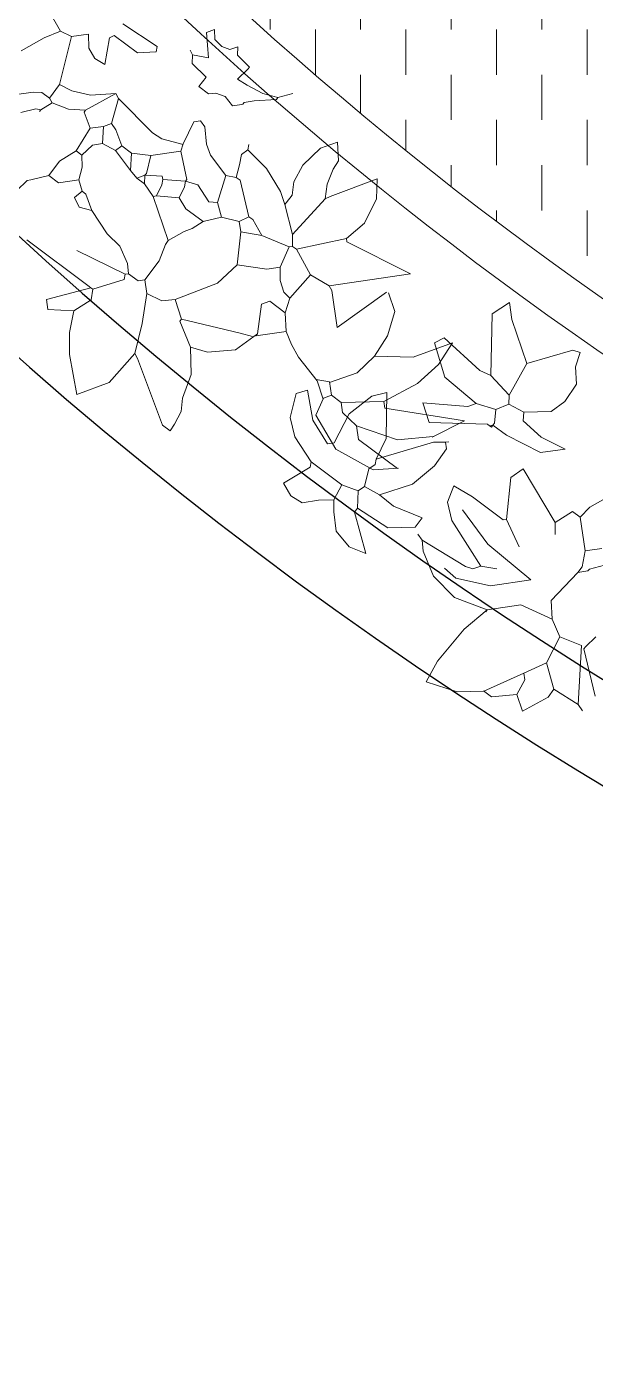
# Model space of a CAD drawing. Header units: millimetres. Extents: x 2667 to 2848, y -1 to 1765.
# Drawn here: x 2717.511 to 2718.139, y 1695.558 to 1697.031 of the extents above; entities that cross this region are included whole.
import ezdxf

# ---------------------------------------------------------------- set-up
doc = ezdxf.new("R2010")
doc.units = ezdxf.units.MM
for name, color, linetype, lineweight in [('ACQUA', 151, 'Continuous', 20), ('VERDE_giardino', 74, 'Continuous', 9), ('VETRATE', 171, 'Continuous', 9)]:
    doc.layers.add(name, color=color, linetype=linetype, lineweight=lineweight)
doc.layers.add('PROIEZIONI', color=145, linetype='Continuous')

msp = doc.modelspace()

# ---------------------------------------------------------------- hatches: boundary and pattern name
at = {"layer": 'ACQUA'}
h = msp.add_hatch(dxfattribs=at)
h.set_pattern_fill('DASH', color=256, scale=0.4, angle=90, style=0)
h.set_pattern_definition([(90, (2925.52994, 1814.877885), (-0.05, 0.05), [0.05, -0.05])])
h.paths.add_polyline_path([(2716.4724, 1700.5077), (2716.7749, 1700.5077, -0.174446), (2717.9341, 1702.729), (2717.7308, 1702.9496, 0.17708)])
h.paths.add_polyline_path([(2716.4745, 1699.4916, 2.20923), (2720.441, 1704.0078), (2720.441, 1703.7078, -2.193796), (2716.7772, 1699.4916)])

# ---------------------------------------------------------------- linework, layer by layer
at = {"layer": 'PROIEZIONI'}
for radius, end in [(3.7, 90), (4.45, 308.0722), (4.35, 309.1114)]:
    msp.add_arc((2720.441, 1700.0078), radius, 132.6531, end, dxfattribs=at)
at = {"layer": 'VERDE_giardino'}
for p, q in [((2717.5486, 1697.0258), (2717.5358, 1697.0485)), ((2717.6175, 1697.0339), (2717.6553, 1697.0091)), ((2717.5305, 1697.0185), (2717.5053, 1697.0043)), ((2717.5486, 1697.0258), (2717.5305, 1697.0185)), ((2717.5477, 1696.9669), (2717.5608, 1697.02)), ((2717.5486, 1697.0258), (2717.5608, 1697.02)), ((2717.5608, 1697.02), (2717.5794, 1697.0227)), ((2717.5794, 1697.0227), (2717.5798, 1697.0073)), ((2717.5975, 1696.9893), (2717.6027, 1697.0185)), ((2717.6027, 1697.0185), (2717.608, 1697.0212)), ((2717.608, 1697.0212), (2717.6335, 1697.0021)), ((2717.7098, 1697.0246), (2717.7188, 1697.0279)), ((2717.712, 1696.9965), (2717.7098, 1697.0246)), ((2717.7191, 1697.0169), (2717.7188, 1697.0279)), ((2717.5798, 1697.0073), (2717.5865, 1696.9959)), ((2717.6542, 1697.0033), (2717.6553, 1697.0091)), ((2717.6919, 1697.005), (2717.6945, 1696.9997)), ((2717.7266, 1697.0089), (2717.7191, 1697.0169)), ((2717.7356, 1697.0057), (2717.7266, 1697.0089)), ((2717.7444, 1697.0088), (2717.7356, 1697.0057)), ((2717.7439, 1696.9993), (2717.7444, 1697.0088)), ((2717.5865, 1696.9959), (2717.5975, 1696.9893)), ((2717.6335, 1697.0021), (2717.6542, 1697.0033)), ((2717.694, 1696.9901), (2717.6945, 1696.9997)), ((2717.7095, 1696.9753), (2717.694, 1696.9901)), ((2717.6945, 1696.9997), (2717.712, 1696.9965)), ((2717.7572, 1696.9861), (2717.7439, 1696.9993)), ((2717.7015, 1696.9647), (2717.7095, 1696.9753)), ((2717.7439, 1696.9728), (2717.7556, 1696.9839)), ((2717.7556, 1696.9839), (2717.7572, 1696.9861)), ((2717.5366, 1696.952), (2717.5477, 1696.9669)), ((2717.5611, 1696.9601), (2717.5477, 1696.9669)), ((2717.5819, 1696.9554), (2717.5611, 1696.9601)), ((2717.7122, 1696.9568), (2717.7015, 1696.9647)), ((2717.7549, 1696.9665), (2717.7439, 1696.9728)), ((2717.7722, 1696.9571), (2717.7549, 1696.9665)), ((2717.5, 1696.9561), (2717.5186, 1696.9588)), ((2717.5186, 1696.9588), (2717.5281, 1696.9583)), ((2717.5271, 1696.9392), (2717.5393, 1696.9467)), ((2717.5281, 1696.9583), (2717.5366, 1696.952)), ((2717.5393, 1696.9467), (2717.5366, 1696.952)), ((2717.5393, 1696.9467), (2717.5573, 1696.9399)), ((2717.5764, 1696.9389), (2717.6098, 1696.957)), ((2717.6098, 1696.957), (2717.5819, 1696.9554)), ((2717.6051, 1696.9241), (2717.6125, 1696.9517)), ((2717.6125, 1696.9517), (2717.6098, 1696.957)), ((2717.6125, 1696.9517), (2717.6502, 1696.9136)), ((2717.72, 1696.9576), (2717.7122, 1696.9568)), ((2717.7304, 1696.954), (2717.72, 1696.9576)), ((2717.7387, 1696.9436), (2717.7304, 1696.954)), ((2717.7461, 1696.9447), (2717.7499, 1696.9452)), ((2717.7499, 1696.9452), (2717.7514, 1696.9473)), ((2717.7514, 1696.9473), (2717.7626, 1696.9489)), ((2717.7626, 1696.9489), (2717.787, 1696.9506)), ((2717.7886, 1696.9527), (2717.7722, 1696.9571)), ((2717.787, 1696.9506), (2717.7886, 1696.9527)), ((2717.7886, 1696.9527), (2717.805, 1696.957)), ((2717.5048, 1696.936), (2717.5213, 1696.9403)), ((2717.5213, 1696.9403), (2717.5271, 1696.9392)), ((2717.5255, 1696.9371), (2717.5271, 1696.9392)), ((2717.5573, 1696.9399), (2717.5764, 1696.9389)), ((2717.5748, 1696.9367), (2717.5764, 1696.9389)), ((2717.5813, 1696.9187), (2717.5748, 1696.9367)), ((2717.7461, 1696.9447), (2717.7387, 1696.9436)), ((2717.566, 1696.8937), (2717.5813, 1696.9187)), ((2717.5813, 1696.9187), (2717.5961, 1696.9209)), ((2717.5951, 1696.9018), (2717.5961, 1696.9209)), ((2717.5961, 1696.9209), (2717.6051, 1696.9241)), ((2717.6099, 1696.9172), (2717.6051, 1696.9241)), ((2717.6163, 1696.8992), (2717.6099, 1696.9172)), ((2717.6842, 1696.9015), (2717.6958, 1696.9259)), ((2717.6958, 1696.9259), (2717.7032, 1696.927)), ((2717.7032, 1696.927), (2717.708, 1696.9202)), ((2717.708, 1696.9202), (2717.7097, 1696.9013)), ((2717.584, 1696.9002), (2717.5951, 1696.9018)), ((2717.5951, 1696.9018), (2717.6094, 1696.8944)), ((2717.6502, 1696.9136), (2717.6605, 1696.9072)), ((2717.6605, 1696.9072), (2717.684, 1696.9009)), ((2717.6816, 1696.8936), (2717.6842, 1696.9015)), ((2717.7097, 1696.9013), (2717.7142, 1696.8891)), ((2717.7553, 1696.8948), (2717.7564, 1696.9007)), ((2717.8545, 1696.9036), (2717.8357, 1696.8968)), ((2717.8545, 1696.9036), (2717.8556, 1696.8829)), ((2717.5477, 1696.8826), (2717.566, 1696.8937)), ((2717.5723, 1696.889), (2717.566, 1696.8937)), ((2717.5723, 1696.889), (2717.584, 1696.9002)), ((2717.5724, 1696.8757), (2717.5723, 1696.889)), ((2717.6094, 1696.8944), (2717.6163, 1696.8992)), ((2717.626, 1696.8722), (2717.6094, 1696.8944)), ((2717.627, 1696.8913), (2717.6163, 1696.8992)), ((2717.626, 1696.8722), (2717.627, 1696.8913)), ((2717.627, 1696.8913), (2717.6482, 1696.8887)), ((2717.6435, 1696.869), (2717.6482, 1696.8887)), ((2717.6482, 1696.8887), (2717.6816, 1696.8936)), ((2717.688, 1696.8623), (2717.6816, 1696.8936)), ((2717.7142, 1696.8891), (2717.731, 1696.8666)), ((2717.7463, 1696.8784), (2717.7484, 1696.89)), ((2717.7484, 1696.89), (2717.7553, 1696.8948)), ((2717.7761, 1696.8743), (2717.7553, 1696.8948)), ((2717.7574, 1696.8932), (2717.7553, 1696.8948)), ((2717.8357, 1696.8968), (2717.8162, 1696.8782)), ((2717.5358, 1696.8666), (2717.5477, 1696.8826)), ((2717.5687, 1696.8619), (2717.5724, 1696.8757)), ((2717.6329, 1696.8637), (2717.626, 1696.8722)), ((2717.7427, 1696.8646), (2717.7463, 1696.8784)), ((2717.7917, 1696.8491), (2717.7761, 1696.8743)), ((2717.8162, 1696.8782), (2717.8063, 1696.8595)), ((2717.8429, 1696.8571), (2717.8495, 1696.8735)), ((2717.8495, 1696.8735), (2717.8556, 1696.8829)), ((2717.5003, 1696.8501), (2717.512, 1696.8612)), ((2717.512, 1696.8612), (2717.5157, 1696.8618)), ((2717.5157, 1696.8618), (2717.5358, 1696.8666)), ((2717.5358, 1696.8666), (2717.5464, 1696.8587)), ((2717.5464, 1696.8587), (2717.5687, 1696.8619)), ((2717.5725, 1696.8492), (2717.5687, 1696.8619)), ((2717.6329, 1696.8637), (2717.6419, 1696.8669)), ((2717.6414, 1696.8574), (2717.6329, 1696.8637)), ((2717.6414, 1696.8574), (2717.6419, 1696.8669)), ((2717.651, 1696.8436), (2717.6414, 1696.8574)), ((2717.6419, 1696.8669), (2717.6435, 1696.869)), ((2717.6419, 1696.8669), (2717.661, 1696.8659)), ((2717.6547, 1696.8441), (2717.6605, 1696.8564)), ((2717.6605, 1696.8564), (2717.6615, 1696.8622)), ((2717.661, 1696.8659), (2717.6615, 1696.8622)), ((2717.6615, 1696.8622), (2717.6865, 1696.8602)), ((2717.6854, 1696.8543), (2717.6865, 1696.8602)), ((2717.6865, 1696.8602), (2717.688, 1696.8623)), ((2717.6865, 1696.8602), (2717.7003, 1696.8565)), ((2717.7003, 1696.8565), (2717.7125, 1696.8374)), ((2717.7221, 1696.8369), (2717.731, 1696.8666)), ((2717.731, 1696.8666), (2717.7427, 1696.8646)), ((2717.7469, 1696.8614), (2717.7427, 1696.8646)), ((2717.7566, 1696.8211), (2717.7469, 1696.8614)), ((2717.8063, 1696.8595), (2717.8043, 1696.8451)), ((2717.8409, 1696.841), (2717.8429, 1696.8571)), ((2717.8462, 1696.8436), (2717.8984, 1696.8631)), ((2717.8984, 1696.8631), (2717.8974, 1696.8407)), ((2717.564, 1696.8423), (2717.5725, 1696.8492)), ((2717.5693, 1696.8317), (2717.564, 1696.8423)), ((2717.5767, 1696.846), (2717.5725, 1696.8492)), ((2717.5831, 1696.828), (2717.5767, 1696.846)), ((2717.651, 1696.8436), (2717.6547, 1696.8441)), ((2717.6676, 1696.7949), (2717.651, 1696.8436)), ((2717.6547, 1696.8441), (2717.6796, 1696.8421)), ((2717.6796, 1696.8421), (2717.6854, 1696.8543)), ((2717.6871, 1696.8299), (2717.6796, 1696.8421)), ((2717.7963, 1696.8345), (2717.7917, 1696.8491)), ((2717.8043, 1696.8451), (2717.7979, 1696.8366)), ((2717.8409, 1696.841), (2717.8462, 1696.8436)), ((2717.5831, 1696.828), (2717.5693, 1696.8317)), ((2717.6002, 1696.8021), (2717.5831, 1696.828)), ((2717.7062, 1696.8157), (2717.6871, 1696.8299)), ((2717.7125, 1696.8374), (2717.7221, 1696.8369)), ((2717.7264, 1696.8205), (2717.7221, 1696.8369)), ((2717.7963, 1696.8345), (2717.7979, 1696.8366)), ((2717.8049, 1696.8016), (2717.7963, 1696.8345)), ((2717.8049, 1696.8016), (2717.8409, 1696.841)), ((2717.8974, 1696.8407), (2717.8842, 1696.8139)), ((2717.694, 1696.8082), (2717.7062, 1696.8157)), ((2717.7062, 1696.8157), (2717.7264, 1696.8205)), ((2717.7264, 1696.8205), (2717.746, 1696.8158)), ((2717.746, 1696.8158), (2717.7566, 1696.8211)), ((2717.7476, 1696.8046), (2717.746, 1696.8158)), ((2717.7608, 1696.8179), (2717.7566, 1696.8211)), ((2717.771, 1696.8005), (2717.7608, 1696.8179)), ((2717.8842, 1696.8139), (2717.8643, 1696.797)), ((2717.6002, 1696.8021), (2717.6142, 1696.7885)), ((2717.6676, 1696.7949), (2717.685, 1696.805)), ((2717.685, 1696.805), (2717.694, 1696.8082)), ((2717.7435, 1696.768), (2717.7476, 1696.8046)), ((2717.7476, 1696.8046), (2717.771, 1696.8005)), ((2717.771, 1696.8005), (2717.8012, 1696.7878)), ((2717.8049, 1696.7884), (2717.8049, 1696.8016)), ((2717.5113, 1696.7956), (2717.5802, 1696.7442)), ((2717.6199, 1696.7576), (2717.5668, 1696.784)), ((2717.6142, 1696.7885), (2717.6227, 1696.7694)), ((2717.6575, 1696.7726), (2717.6644, 1696.7906)), ((2717.6644, 1696.7906), (2717.6676, 1696.7949)), ((2717.7912, 1696.7655), (2717.8012, 1696.7878)), ((2717.8012, 1696.7878), (2717.8049, 1696.7884)), ((2717.8092, 1696.7852), (2717.8049, 1696.7884)), ((2717.8092, 1696.7852), (2717.8643, 1696.797)), ((2717.8247, 1696.7571), (2717.8092, 1696.7852)), ((2717.8649, 1696.7933), (2717.8643, 1696.797)), ((2717.935, 1696.7581), (2717.8649, 1696.7933)), ((2717.6227, 1696.7694), (2717.6236, 1696.7581)), ((2717.6417, 1696.7513), (2717.6575, 1696.7726)), ((2717.7218, 1696.7478), (2717.7435, 1696.768)), ((2717.7435, 1696.768), (2717.7764, 1696.7634)), ((2717.6189, 1696.7518), (2717.6199, 1696.7576)), ((2717.6199, 1696.7576), (2717.6236, 1696.7581)), ((2717.6236, 1696.7581), (2717.6343, 1696.7502)), ((2717.7764, 1696.7634), (2717.7912, 1696.7655)), ((2717.7912, 1696.7655), (2717.791, 1696.7506)), ((2717.8019, 1696.7311), (2717.8247, 1696.7571)), ((2717.8247, 1696.7571), (2717.8454, 1696.745)), ((2717.8454, 1696.745), (2717.935, 1696.7581)), ((2717.533, 1696.7298), (2717.5823, 1696.7426)), ((2717.5823, 1696.7426), (2717.5802, 1696.7442)), ((2717.5844, 1696.741), (2717.5823, 1696.7426)), ((2717.5824, 1696.7294), (2717.5844, 1696.741)), ((2717.5844, 1696.741), (2717.6189, 1696.7518)), ((2717.6343, 1696.7502), (2717.6417, 1696.7513)), ((2717.6439, 1696.7364), (2717.6417, 1696.7513)), ((2717.6752, 1696.7296), (2717.7218, 1696.7478)), ((2717.791, 1696.7506), (2717.7952, 1696.7379)), ((2717.8481, 1696.7397), (2717.8454, 1696.745)), ((2717.854, 1696.6989), (2717.8481, 1696.7397)), ((2717.5346, 1696.7186), (2717.533, 1696.7298)), ((2717.5633, 1696.7171), (2717.5824, 1696.7294)), ((2717.6439, 1696.7364), (2717.6388, 1696.7033)), ((2717.6606, 1696.7284), (2717.6439, 1696.7364)), ((2717.6752, 1696.7296), (2717.6606, 1696.7284)), ((2717.6821, 1696.7079), (2717.6752, 1696.7296)), ((2717.766, 1696.6917), (2717.7707, 1696.7246)), ((2717.7707, 1696.7246), (2717.7797, 1696.7278)), ((2717.7797, 1696.7278), (2717.7967, 1696.7151)), ((2717.7952, 1696.7379), (2717.8019, 1696.7311)), ((2717.7967, 1696.7151), (2717.8019, 1696.7311)), ((2717.9085, 1696.738), (2717.854, 1696.6989)), ((2717.9176, 1696.7167), (2717.9109, 1696.737)), ((2718.0252, 1696.7141), (2718.0443, 1696.7263)), ((2718.047, 1696.7078), (2718.0443, 1696.7263)), ((2717.5633, 1696.7171), (2717.5346, 1696.7186)), ((2717.5584, 1696.6932), (2717.5633, 1696.7171)), ((2717.7978, 1696.6945), (2717.7967, 1696.7151)), ((2717.9096, 1696.6897), (2717.9176, 1696.7167)), ((2718.0238, 1696.6457), (2718.0252, 1696.7141)), ((2717.6388, 1696.7033), (2717.6308, 1696.6701)), ((2717.6805, 1696.7058), (2717.6821, 1696.7079)), ((2717.6923, 1696.6772), (2717.6805, 1696.7058)), ((2717.6821, 1696.7079), (2717.7469, 1696.6927)), ((2717.7644, 1696.6896), (2717.7978, 1696.6945)), ((2717.7978, 1696.6945), (2717.8037, 1696.6802)), ((2718.0635, 1696.659), (2718.047, 1696.7078)), ((2717.5587, 1696.6691), (2717.5584, 1696.6932)), ((2717.766, 1696.6917), (2717.7417, 1696.6743)), ((2717.7469, 1696.6927), (2717.7607, 1696.6891)), ((2717.7644, 1696.6896), (2717.766, 1696.6917)), ((2717.8037, 1696.6802), (2717.8114, 1696.6663)), ((2717.8953, 1696.6673), (2717.9096, 1696.6897)), ((2717.9813, 1696.6819), (2717.938, 1696.666)), ((2717.9616, 1696.6821), (2717.9722, 1696.6874)), ((2717.9729, 1696.6439), (2717.9616, 1696.6821)), ((2717.9659, 1696.6579), (2717.9813, 1696.6819)), ((2717.9722, 1696.6874), (2718.0116, 1696.6515)), ((2717.5667, 1696.6249), (2717.5587, 1696.6691)), ((2717.6308, 1696.6701), (2717.6024, 1696.6381)), ((2717.6335, 1696.6648), (2717.6308, 1696.6701)), ((2717.6929, 1696.647), (2717.6923, 1696.6772)), ((2717.711, 1696.6718), (2717.6923, 1696.6772)), ((2717.7417, 1696.6743), (2717.711, 1696.6718)), ((2717.8114, 1696.6663), (2717.832, 1696.6401)), ((2717.8953, 1696.6673), (2717.876, 1696.6487)), ((2717.938, 1696.666), (2717.8953, 1696.6673)), ((2718.0635, 1696.659), (2718.1144, 1696.674)), ((2718.1144, 1696.674), (2718.1224, 1696.6714)), ((2718.1171, 1696.6555), (2718.1224, 1696.6714)), ((2717.6613, 1696.5912), (2717.6335, 1696.6648)), ((2717.9429, 1696.6369), (2717.9659, 1696.6579)), ((2718.0116, 1696.6515), (2718.0238, 1696.6457)), ((2718.044, 1696.624), (2718.0635, 1696.659)), ((2718.1183, 1696.6363), (2718.1171, 1696.6555)), ((2717.6024, 1696.6381), (2717.5667, 1696.6249)), ((2717.6834, 1696.6209), (2717.6929, 1696.647)), ((2717.8308, 1696.6416), (2717.8457, 1696.6389)), ((2717.832, 1696.6401), (2717.8387, 1696.6198)), ((2717.876, 1696.6487), (2717.8457, 1696.6382)), ((2717.8457, 1696.6389), (2717.8479, 1696.6241)), ((2717.9057, 1696.6173), (2717.9429, 1696.6369)), ((2718.0075, 1696.6148), (2717.9729, 1696.6439)), ((2718.044, 1696.624), (2718.0238, 1696.6457)), ((2718.1055, 1696.6171), (2718.1183, 1696.6363)), ((2717.6834, 1696.6209), (2717.6817, 1696.606)), ((2717.8087, 1696.6259), (2717.8022, 1696.5995)), ((2717.8214, 1696.6296), (2717.8087, 1696.6259)), ((2717.8274, 1696.5967), (2717.8214, 1696.6296)), ((2717.8305, 1696.6021), (2717.8389, 1696.6209)), ((2717.8389, 1696.6209), (2717.8479, 1696.6241)), ((2717.8585, 1696.6161), (2717.8479, 1696.6241)), ((2717.8925, 1696.6229), (2717.8674, 1696.6034)), ((2717.909, 1696.6272), (2717.8925, 1696.6229)), ((2717.908, 1696.5764), (2717.909, 1696.6272)), ((2718.0435, 1696.6144), (2718.044, 1696.624)), ((2717.6817, 1696.606), (2717.6746, 1696.5923)), ((2717.8585, 1696.6161), (2717.9057, 1696.6173)), ((2717.8601, 1696.605), (2717.8585, 1696.6161)), ((2717.9057, 1696.6173), (2717.9068, 1696.6099)), ((2717.9068, 1696.6099), (2717.9945, 1696.5957)), ((2717.9486, 1696.6157), (2717.9984, 1696.6116)), ((2717.9555, 1696.594), (2717.9486, 1696.6157)), ((2717.9984, 1696.6116), (2718.0075, 1696.6148)), ((2718.0075, 1696.6148), (2718.0292, 1696.6085)), ((2718.0277, 1696.5932), (2718.0292, 1696.6085)), ((2718.0292, 1696.6085), (2718.0435, 1696.6144)), ((2718.0435, 1696.6144), (2718.06, 1696.6055)), ((2718.06, 1696.6055), (2718.0902, 1696.6061)), ((2718.0902, 1696.6061), (2718.1055, 1696.6171)), ((2717.6698, 1696.5848), (2717.6613, 1696.5912)), ((2717.6746, 1696.5923), (2717.6698, 1696.5848)), ((2717.8022, 1696.5995), (2717.8075, 1696.5781)), ((2717.8434, 1696.5703), (2717.8274, 1696.5967)), ((2717.8305, 1696.6021), (2717.8527, 1696.5645)), ((2717.8674, 1696.6034), (2717.8508, 1696.5714)), ((2717.8755, 1696.5902), (2717.8601, 1696.605)), ((2717.9555, 1696.594), (2718.0202, 1696.5921)), ((2717.9588, 1696.5777), (2717.9945, 1696.5957)), ((2718.0224, 1696.5905), (2718.0202, 1696.5921)), ((2718.0261, 1696.591), (2718.0277, 1696.5932)), ((2718.0595, 1696.5959), (2718.06, 1696.6055)), ((2718.0792, 1696.5779), (2718.0595, 1696.5959)), ((2717.8075, 1696.5781), (2717.8254, 1696.5506)), ((2717.9208, 1696.5747), (2717.8755, 1696.5902)), ((2717.8777, 1696.5754), (2717.8755, 1696.5902)), ((2717.96, 1696.5785), (2717.9208, 1696.5747)), ((2718.0224, 1696.5905), (2718.0261, 1696.591)), ((2718.0245, 1696.5889), (2718.0224, 1696.5905)), ((2718.0245, 1696.5889), (2718.0261, 1696.591)), ((2718.0261, 1696.591), (2718.041, 1696.5799)), ((2718.0787, 1696.5608), (2718.041, 1696.5799)), ((2718.0792, 1696.5779), (2718.1058, 1696.5645)), ((2717.8434, 1696.5703), (2717.8508, 1696.5714)), ((2717.8527, 1696.5645), (2717.8937, 1696.5416)), ((2717.9206, 1696.5434), (2717.8777, 1696.5754)), ((2717.897, 1696.5535), (2717.908, 1696.5764)), ((2717.897, 1696.5535), (2717.9606, 1696.5722)), ((2717.9606, 1696.5722), (2717.9738, 1696.5723)), ((2717.9614, 1696.5461), (2717.9749, 1696.5648)), ((2717.9738, 1696.5723), (2717.9775, 1696.5728)), ((2717.9749, 1696.5648), (2717.9738, 1696.5723)), ((2718.1058, 1696.5645), (2718.0787, 1696.5608)), ((2717.8243, 1696.5448), (2717.8254, 1696.5506)), ((2717.8594, 1696.5252), (2717.8254, 1696.5506)), ((2717.889, 1696.5428), (2717.8959, 1696.5476)), ((2717.8959, 1696.5476), (2717.897, 1696.5535)), ((2717.7947, 1696.5272), (2717.8243, 1696.5448)), ((2717.8843, 1696.5232), (2717.889, 1696.5428)), ((2717.8937, 1696.5416), (2717.9218, 1696.5435)), ((2717.9372, 1696.5259), (2717.9614, 1696.5461)), ((2718.0412, 1696.4871), (2718.0459, 1696.5333)), ((2718.0596, 1696.5429), (2718.0459, 1696.5333)), ((2718.0948, 1696.4836), (2718.0596, 1696.5429)), ((2717.7947, 1696.5272), (2717.803, 1696.513)), ((2717.8504, 1696.5088), (2717.8594, 1696.5252)), ((2717.8594, 1696.5252), (2717.8774, 1696.5184)), ((2717.8764, 1696.4993), (2717.8774, 1696.5184)), ((2717.8774, 1696.5184), (2717.8843, 1696.5232)), ((2717.8843, 1696.5232), (2717.9008, 1696.5142)), ((2717.9008, 1696.5142), (2717.9372, 1696.5259)), ((2717.9828, 1696.5241), (2717.9759, 1696.506)), ((2718.0035, 1696.5119), (2717.9828, 1696.5241)), ((2717.803, 1696.513), (2717.8155, 1696.5053)), ((2717.8155, 1696.5053), (2717.8335, 1696.5082)), ((2717.8335, 1696.5082), (2717.8504, 1696.5088)), ((2717.8504, 1696.5088), (2717.8505, 1696.4955)), ((2717.9008, 1696.5142), (2717.9162, 1696.5018)), ((2717.9808, 1696.4859), (2717.9759, 1696.506)), ((2718.0375, 1696.4866), (2718.0035, 1696.5119)), ((2718.1583, 1696.5148), (2718.1331, 1696.5005)), ((2717.8505, 1696.4955), (2717.853, 1696.4741)), ((2717.8733, 1696.4951), (2717.8764, 1696.4993)), ((2717.8856, 1696.4495), (2717.8733, 1696.4951)), ((2717.8764, 1696.4993), (2717.9099, 1696.4777)), ((2717.9162, 1696.5018), (2717.9481, 1696.4889)), ((2717.9402, 1696.4783), (2717.9481, 1696.4889)), ((2717.9923, 1696.4976), (2718.0205, 1696.4597)), ((2718.0948, 1696.4836), (2718.1139, 1696.4958)), ((2718.1139, 1696.4958), (2718.1224, 1696.4895)), ((2718.1331, 1696.5005), (2718.1224, 1696.4895)), ((2718.1278, 1696.4524), (2718.1224, 1696.4895)), ((2717.853, 1696.4741), (2717.8675, 1696.4569)), ((2717.9099, 1696.4777), (2717.9402, 1696.4783)), ((2718.0005, 1696.4546), (2717.9808, 1696.4859)), ((2718.0412, 1696.4871), (2718.0375, 1696.4866)), ((2718.0412, 1696.4871), (2718.0551, 1696.4569)), ((2718.0948, 1696.4836), (2718.0949, 1696.4703)), ((2717.948, 1696.464), (2717.9432, 1696.4709)), ((2717.9491, 1696.4521), (2717.948, 1696.464)), ((2717.948, 1696.464), (2717.9958, 1696.435)), ((2718.0205, 1696.4597), (2718.0678, 1696.4202)), ((2717.8675, 1696.4569), (2717.8856, 1696.4495)), ((2717.9604, 1696.4245), (2717.9491, 1696.4521)), ((2718.0127, 1696.4356), (2718.0005, 1696.4546)), ((2718.1247, 1696.4348), (2718.1278, 1696.4524)), ((2718.1278, 1696.4524), (2718.1464, 1696.4551)), ((2717.985, 1696.422), (2717.9726, 1696.4333)), ((2717.9958, 1696.435), (2718.0037, 1696.4324)), ((2718.0037, 1696.4324), (2718.0127, 1696.4356)), ((2718.0127, 1696.4356), (2718.0303, 1696.4325)), ((2718.1199, 1696.4285), (2718.1247, 1696.4348)), ((2718.1199, 1696.4285), (2718.131, 1696.4301)), ((2718.131, 1696.4301), (2718.1326, 1696.4322)), ((2718.1326, 1696.4322), (2718.1491, 1696.4365)), ((2717.9837, 1696.401), (2717.9604, 1696.4245)), ((2718.0234, 1696.4138), (2717.985, 1696.422)), ((2718.0678, 1696.4202), (2718.0234, 1696.4138)), ((2718.1199, 1696.4285), (2718.0903, 1696.3976)), ((2717.9837, 1696.401), (2718.0198, 1696.3873)), ((2717.9942, 1696.3659), (2718.0198, 1696.3873)), ((2718.0198, 1696.3873), (2718.0182, 1696.3852)), ((2718.0198, 1696.3873), (2718.0569, 1696.3928)), ((2718.0569, 1696.3928), (2718.0914, 1696.3769)), ((2718.0914, 1696.3769), (2718.0903, 1696.3976)), ((2718.0914, 1696.3769), (2718.1, 1696.3573)), ((2717.9648, 1696.3306), (2717.9942, 1696.3659)), ((2718.0852, 1696.3287), (2718.1, 1696.3573)), ((2718.1, 1696.3573), (2718.1238, 1696.348)), ((2718.1281, 1696.3463), (2718.1397, 1696.3575)), ((2718.1203, 1696.2826), (2718.1238, 1696.348)), ((2718.1281, 1696.3463), (2718.1265, 1696.3442)), ((2718.1265, 1696.3442), (2718.1391, 1696.2918)), ((2717.9525, 1696.3079), (2717.9648, 1696.3306)), ((2718.0603, 1696.3174), (2718.0852, 1696.3287)), ((2718.0932, 1696.2995), (2718.0852, 1696.3287)), ((2718.0603, 1696.3174), (2718.0159, 1696.2973)), ((2718.0614, 1696.31), (2718.0603, 1696.3174)), ((2717.9867, 1696.2968), (2717.9525, 1696.3079)), ((2718.0159, 1696.2973), (2717.9867, 1696.2968)), ((2718.0243, 1696.2913), (2718.0158, 1696.2977)), ((2718.0524, 1696.2936), (2718.0614, 1696.31)), ((2718.0869, 1696.291), (2718.0932, 1696.2995)), ((2718.0932, 1696.2995), (2718.1203, 1696.2826)), ((2718.0524, 1696.2936), (2718.0243, 1696.2913)), ((2718.0524, 1696.2936), (2718.0588, 1696.2755)), ((2718.0588, 1696.2755), (2718.0869, 1696.291)), ((2718.1203, 1696.2826), (2718.1251, 1696.2757))]:
    msp.add_line(p, q, dxfattribs=at)
for centre, start, end in [((2717.8305, 1696.6021), 156.1023, 210.8313), ((2718.1391, 1696.2918), 193.142, 232.945)]:
    msp.add_arc(centre, 0.000000331, start, end, dxfattribs=at)
at = {"layer": 'VETRATE'}
for radius, end in [(4.05, 313.0004), (4, 312.9863)]:
    msp.add_arc((2720.441, 1700.0078), radius, 132.6531, end, dxfattribs=at)

doc.saveas('drawing.dxf')
